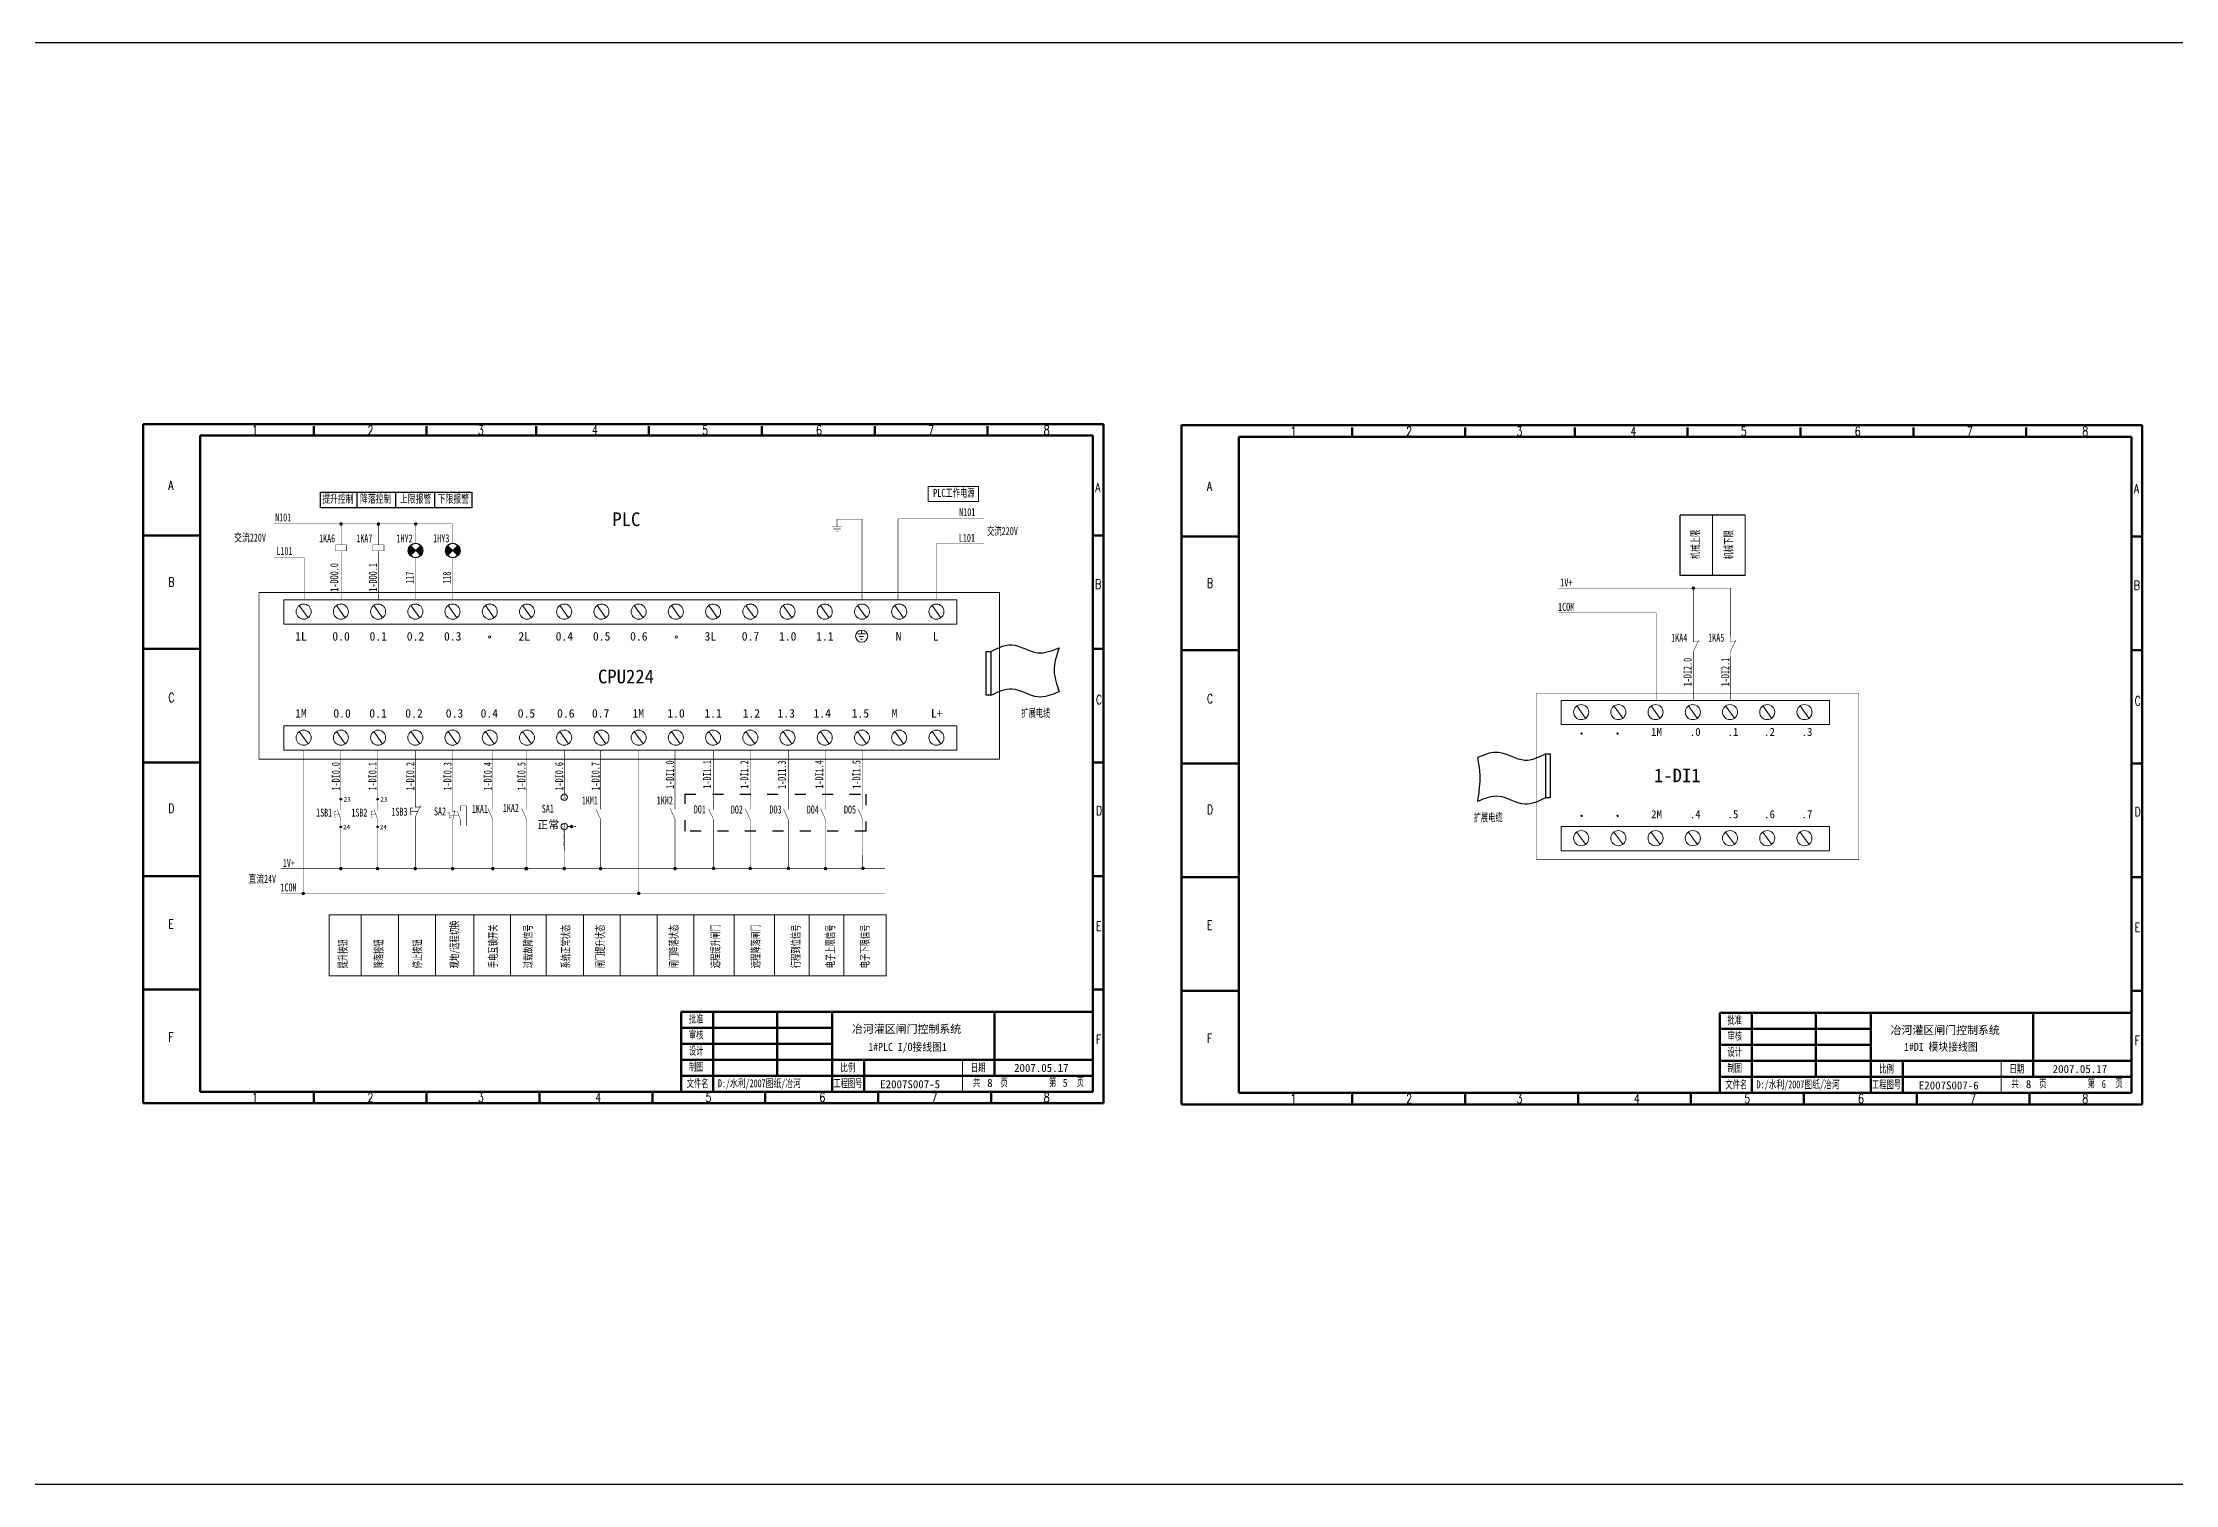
# Model space of a CAD drawing. Header units: millimetres. Extents: x 351 to 10319, y -5939 to 5511.
# Drawn here: x 4381 to 5314, y -1636 to -1005 of the extents above; entities that cross this region are included whole.
import ezdxf
from ezdxf.enums import TextEntityAlignment as Align

# ---------------------------------------------------------------- set-up
doc = ezdxf.new("R2010")
doc.units = ezdxf.units.MM
doc.linetypes.add('ACAD_ISO03W100', pattern=[30, 12, -18])
doc.linetypes.add('DASHED', pattern=[0.75, 0.5, -0.25])
for name, color, linetype in [('40', 7, 'Continuous'), ('41', 7, 'Continuous'), ('DIM', 7, 'Continuous'), ('ELEMENT', 3, 'Continuous')]:
    doc.layers.add(name, color=color, linetype=linetype)
doc.styles.add('HZ', font='txt.shx', dxfattribs={"width": 0.65, "bigfont": 'hztxt.shx'})
doc.styles.add('song', font='SimSun.ttf', dxfattribs={"width": 0.65})
doc.styles.add('仿宋', font='SIMFANG.TTF', dxfattribs={"width": 0.65})

# ---------------------------------------------------------------- blocks, each defined once
blk = doc.blocks.new('动合（常开）触点')
at = {"const_width": 0.202}
for points in [[(-1.09, 2.24), (1.07, -2.52)], [(1.07, 3.97), (1.07, 1.81)], [(1.07, -2.52), (1.07, -4.68)]]:
    blk.add_lwpolyline(points, dxfattribs=at)
at = {"flags": 9}
blk.add_attdef('S', (1.07, 3.97), '', height=0.0000576, dxfattribs=at)
blk = doc.blocks.new('信号灯')
for p, q in [((2.04, -2.25), (-2.44, 2.24)), ((2.04, 2.24), (-2.44, -2.25))]:
    blk.add_line(p, q)
at = {"const_width": 0.202}
blk.add_lwpolyline([(-0.2, 5.47), (-0.2, 3.16)], dxfattribs=at)
blk.add_circle((-0.2, -0.01), 3.17)
for points in [[(-1.32, -1.13), (-3.26, 0.82), (-0.2, -0.01), (-2.44, 2.24)], [(-2.14, -1.95), (-3.26, -0.83), (-1.32, -1.13), (-3.26, 0.82)], [(0.92, 1.12), (2.86, -0.83), (-0.2, -0.01), (2.04, -2.25)], [(1.74, 1.94), (2.86, 0.82), (0.92, 1.12), (2.86, -0.83)], [(2.04, 2.24), (2.04, 2.24), (1.74, 1.94), (2.86, 0.82)], [(-2.44, -2.25), (-2.44, -2.25), (-2.14, -1.95), (-3.26, -0.83)]]:
    blk.add_solid(points)
at = {"flags": 9}
blk.add_attdef('S', (-0.2, 5.47), '', height=0.0000576, dxfattribs=at)
at = {"layer": 'ELEMENT', "flags": 9}
blk.add_attdef('S', (-0.2, 5.47), '', height=0.0000576, dxfattribs=at)
blk = doc.blocks.new('操作器件')
at = {"const_width": 0.202}
for points in [[(-2.76, 1.83), (2.14, 1.83), (2.14, -0.77), (-2.76, -0.77), (-2.76, 1.83)], [(-0.31, 4.85), (-0.31, 1.83)], [(-0.31, -3.79), (-0.31, -0.77)]]:
    blk.add_lwpolyline(points, dxfattribs=at)
at = {"flags": 9}
blk.add_attdef('S', (-0.31, 4.85), '', height=0.0000576, dxfattribs=at)
blk = doc.blocks.new('接地')
at = {"const_width": 0.202}
for points in [[(-2.16, 1.08), (2.16, 1.08)], [(-1.62, 0), (1.62, 0)], [(0, 4.32), (0, 1.08)], [(-0.54, -1.08), (0.54, -1.08)]]:
    blk.add_lwpolyline(points, dxfattribs=at)
at = {"flags": 9}
blk.add_attdef('S', (0, 4.32), '', height=0.0000576, dxfattribs=at)
blk = doc.blocks.new('按钮开关1')
at = {"const_width": 0.202}
for points in [[(-1.41, 1.25), (-2.05, 1.25), (-2.05, -1.2), (-1.41, -1.2)], [(-2.05, 0), (0, 0)], [(0.75, -4.51), (0.75, -2.1), (-0.78, 2.1)], [(0.75, 4.13), (0.75, 1.68)]]:
    blk.add_lwpolyline(points, dxfattribs=at)
at = {"flags": 9}
blk.add_attdef('S', (0.75, 4.13), '', height=0.0000576, dxfattribs=at)
blk = doc.blocks.new('按钮开关2')
at = {"const_width": 0.202}
for points in [[(-2.27, 1.44), (-3.14, 1.44), (-3.14, -1.41), (-2.27, -1.41)], [(-3.14, 0), (0, 0)], [(-1.12, 4.03), (-1.12, 1.87), (1.47, 1.87)], [(-1.12, -4.61), (-1.12, -2.45), (1.19, 2.59)]]:
    blk.add_lwpolyline(points, dxfattribs=at)
blk = doc.blocks.new('动断（常闭）触点')
at = {"const_width": 0.202}
for points in [[(-1.15, 3.96), (-1.15, 1.8), (1.44, 1.8)], [(-1.15, -4.68), (-1.15, -2.52), (1.15, 2.52)]]:
    blk.add_lwpolyline(points, dxfattribs=at)
at = {"flags": 9}
blk.add_attdef('S', (-1.15, 3.96), '', height=0.0000576, dxfattribs=at)

msp = doc.modelspace()

# ---------------------------------------------------------------- linework, layer by layer
at = {"color": 0, "lineweight": 50}
for p, q in [((4845.146, -1171.958), (4425.146, -1171.958)), ((4499.782, -1172.925), (4499.782, -1176.931)), ((4549.152, -1172.925), (4549.152, -1176.931)), ((4597.035, -1172.925), (4597.035, -1176.931)), ((4646.405, -1172.925), (4646.405, -1176.931)), ((4695.775, -1172.925), (4695.775, -1176.931)), ((4745.145, -1172.925), (4745.145, -1176.931)), ((4794.514, -1172.925), (4794.514, -1176.931)), ((5299.386, -1172.463), (4879.386, -1172.463)), ((4954.022, -1173.43), (4954.022, -1177.435)), ((5003.392, -1173.43), (5003.392, -1177.435)), ((5051.276, -1173.43), (5051.276, -1177.435)), ((5100.645, -1173.43), (5100.645, -1177.435)), ((5150.015, -1173.43), (5150.015, -1177.435)), ((5199.385, -1173.43), (5199.385, -1177.435)), ((5248.755, -1173.43), (5248.755, -1177.435)), ((4450.146, -1220.615), (4425.146, -1220.615)), ((4845.146, -1220.615), (4840.542, -1220.615)), ((4904.386, -1221.119), (4879.386, -1221.119)), ((5299.386, -1221.119), (5294.782, -1221.119)), ((4450.146, -1270.276), (4425.146, -1270.276)), ((4845.146, -1270.276), (4840.542, -1270.276)), ((4904.386, -1270.781), (4879.386, -1270.781)), ((5299.386, -1270.781), (5294.782, -1270.781)), ((4450.146, -1319.938), (4425.146, -1319.938)), ((4844.707, -1319.938), (4840.542, -1319.938)), ((4904.386, -1320.442), (4879.386, -1320.442)), ((5298.947, -1320.442), (5294.782, -1320.442)), ((4450.146, -1369.599), (4425.146, -1369.599)), ((4845.146, -1369.599), (4840.542, -1369.599)), ((4904.386, -1370.103), (4879.386, -1370.103)), ((5299.386, -1370.103), (5294.782, -1370.103)), ((4450.146, -1419.26), (4425.146, -1419.26)), ((4845.146, -1419.26), (4840.542, -1419.26)), ((4904.386, -1419.765), (4879.386, -1419.765)), ((5299.386, -1419.765), (5294.782, -1419.765)), ((4499.782, -1463.96), (4499.782, -1468.922)), ((4549.152, -1463.96), (4549.152, -1468.922)), ((4598.521, -1463.96), (4598.521, -1468.922)), ((4647.891, -1463.96), (4647.891, -1468.922)), ((4697.261, -1463.96), (4697.261, -1468.922)), ((4746.631, -1463.96), (4746.631, -1468.922)), ((4796, -1463.96), (4796, -1468.922)), ((4845.146, -1468.958), (4425.155, -1468.958)), ((5299.386, -1469.463), (4879.395, -1469.463)), ((4954.022, -1464.465), (4954.022, -1469.426)), ((5003.392, -1464.465), (5003.392, -1469.426)), ((5052.762, -1464.465), (5052.762, -1469.426)), ((5102.131, -1464.465), (5102.131, -1469.426)), ((5151.501, -1464.465), (5151.501, -1469.426)), ((5200.871, -1464.465), (5200.871, -1469.426)), ((5250.241, -1464.465), (5250.241, -1469.426))]:
    msp.add_line(p, q, dxfattribs=at)
for p, q in [((4502.743, -1201.651), (4568.883, -1201.651)), ((4502.743, -1208.593), (4502.743, -1201.651)), ((4518.818, -1208.593), (4518.818, -1201.651)), ((4535.732, -1208.593), (4535.732, -1201.651)), ((4552.727, -1208.593), (4552.727, -1201.651)), ((4568.883, -1201.651), (4568.883, -1208.593)), ((4568.883, -1208.593), (4502.743, -1208.593)), ((5125.836, -1211.828), (5097.388, -1211.828)), ((5097.388, -1238.221), (5097.388, -1211.828)), ((5125.836, -1238.221), (5097.388, -1238.221)), ((4793.921, -1271.377), (4795.929, -1271.377)), ((4793.921, -1290.561), (4793.921, -1271.377)), ((4795.929, -1271.377), (4795.929, -1290.561)), ((4795.929, -1290.561), (4793.921, -1290.561)), ((5038.607, -1335.329), (5038.607, -1316.145)), ((5038.607, -1316.145), (5040.614, -1316.145)), ((5040.614, -1316.145), (5040.614, -1335.329)), ((5040.614, -1335.329), (5038.607, -1335.329))]:
    msp.add_line(p, q)
at = {"lineweight": 9}
for p, q in [((4790.556, -1199.257), (4768.572, -1199.257)), ((4768.572, -1205.784), (4768.572, -1199.257)), ((4790.556, -1199.257), (4790.556, -1205.784)), ((4790.556, -1205.784), (4768.572, -1205.784)), ((5111.612, -1211.828), (5111.612, -1238.221)), ((5125.836, -1211.828), (5125.836, -1238.221)), ((4475.881, -1245.642), (4799.787, -1245.642)), ((4486.693, -1248.833), (4781.117, -1248.833)), ((4486.693, -1259.428), (4486.693, -1248.833)), ((4781.117, -1248.833), (4781.117, -1259.428)), ((4799.787, -1245.642), (4799.787, -1318.511)), ((4493.48, -1251.269), (4497.316, -1256.644)), ((4509.758, -1251.269), (4513.594, -1256.644)), ((4526.036, -1251.269), (4529.872, -1256.644)), ((4542.314, -1251.269), (4546.15, -1256.644)), ((4558.592, -1251.269), (4562.428, -1256.644)), ((4574.87, -1251.269), (4578.706, -1256.644)), ((4591.148, -1251.269), (4594.984, -1256.644)), ((4607.426, -1251.269), (4611.262, -1256.644)), ((4623.704, -1251.269), (4627.54, -1256.644)), ((4639.982, -1251.269), (4643.818, -1256.644)), ((4656.26, -1251.269), (4660.096, -1256.644)), ((4672.538, -1251.269), (4676.374, -1256.644)), ((4688.816, -1251.269), (4692.652, -1256.644)), ((4705.094, -1251.269), (4708.93, -1256.644)), ((4721.372, -1251.269), (4725.208, -1256.644)), ((4737.65, -1251.269), (4741.486, -1256.644)), ((4753.928, -1251.269), (4757.764, -1256.644)), ((4770.206, -1251.269), (4774.042, -1256.644)), ((4781.117, -1259.428), (4486.693, -1259.428)), ((4737.701, -1263.653), (4741.043, -1263.653)), ((4738.306, -1264.862), (4740.279, -1264.862)), ((4738.911, -1266.007), (4739.802, -1266.007)), ((4739.372, -1263.653), (4739.372, -1262.412)), ((5045.385, -1303.372), (5045.385, -1292.777)), ((5045.385, -1292.777), (5162.7, -1292.777)), ((5052.172, -1295.213), (5056.008, -1300.588)), ((5068.45, -1295.213), (5072.286, -1300.588)), ((5084.728, -1295.213), (5088.564, -1300.588)), ((5101.006, -1295.213), (5104.842, -1300.588)), ((5117.284, -1295.213), (5121.12, -1300.588)), ((5133.562, -1295.213), (5137.398, -1300.588)), ((5149.84, -1295.213), (5153.676, -1300.588)), ((5162.7, -1303.372), (5162.7, -1292.777)), ((4486.693, -1314.56), (4486.693, -1303.965)), ((4486.693, -1303.965), (4781.117, -1303.965)), ((4781.117, -1303.965), (4781.117, -1314.56)), ((5162.7, -1303.372), (5045.385, -1303.372)), ((4781.117, -1314.56), (4486.693, -1314.56)), ((4493.48, -1306.401), (4497.316, -1311.776)), ((4509.758, -1306.401), (4513.594, -1311.776)), ((4526.036, -1306.401), (4529.872, -1311.776)), ((4542.314, -1306.401), (4546.15, -1311.776)), ((4558.592, -1306.401), (4562.428, -1311.776)), ((4574.87, -1306.401), (4578.706, -1311.776)), ((4591.148, -1306.401), (4594.984, -1311.776)), ((4607.426, -1306.401), (4611.262, -1311.776)), ((4623.704, -1306.401), (4627.54, -1311.776)), ((4639.982, -1306.401), (4643.818, -1311.776)), ((4656.26, -1306.401), (4660.096, -1311.776)), ((4672.538, -1306.401), (4676.374, -1311.776)), ((4688.816, -1306.401), (4692.652, -1311.776)), ((4705.094, -1306.401), (4708.93, -1311.776)), ((4721.372, -1306.401), (4725.208, -1311.776)), ((4737.65, -1306.401), (4741.486, -1311.776)), ((4753.928, -1306.401), (4757.764, -1311.776)), ((4770.206, -1306.401), (4774.042, -1311.776)), ((4799.787, -1318.511), (4475.881, -1318.511)), ((5045.385, -1347.909), (5162.7, -1347.909)), ((5045.385, -1358.504), (5045.385, -1347.909)), ((5052.172, -1350.345), (5056.008, -1355.72)), ((5068.45, -1350.345), (5072.286, -1355.72)), ((5084.728, -1350.345), (5088.564, -1355.72)), ((5101.006, -1350.345), (5104.842, -1355.72)), ((5117.284, -1350.345), (5121.12, -1355.72)), ((5133.562, -1350.345), (5137.398, -1355.72)), ((5149.84, -1350.345), (5153.676, -1355.72)), ((5162.7, -1358.504), (5162.7, -1347.909)), ((5162.7, -1358.504), (5045.385, -1358.504)), ((4506.485, -1386.598), (4750.171, -1386.598)), ((4506.504, -1413.205), (4506.504, -1386.598)), ((4520.51, -1386.598), (4520.51, -1413.205)), ((4536.89, -1386.598), (4536.89, -1413.205)), ((4552.997, -1386.598), (4552.997, -1413.205)), ((4569.778, -1386.598), (4569.778, -1413.205)), ((4585.892, -1386.598), (4585.892, -1413.205)), ((4601.469, -1386.598), (4601.469, -1413.205)), ((4617.803, -1386.598), (4617.803, -1413.205)), ((4633.826, -1386.598), (4633.826, -1413.205)), ((4650.032, -1386.598), (4650.032, -1413.205)), ((4666.054, -1386.598), (4666.054, -1413.205)), ((4683.706, -1386.598), (4683.706, -1413.205)), ((4701.358, -1386.598), (4701.358, -1413.205)), ((4716.461, -1386.598), (4716.461, -1413.205)), ((4731.564, -1386.598), (4731.564, -1413.205)), ((4750.19, -1386.598), (4750.19, -1413.205)), ((4750.19, -1413.205), (4506.504, -1413.205))]:
    msp.add_line(p, q, dxfattribs=at)
at = {"linetype": 'ACAD_ISO03W100', "ltscale": 0.4}
for p, q in [((4662.178, -1333.737), (4741.209, -1333.737)), ((4662.178, -1349.97), (4662.178, -1333.737)), ((4741.209, -1333.737), (4741.209, -1349.97)), ((4741.209, -1349.97), (4662.178, -1349.97))]:
    msp.add_line(p, q, dxfattribs=at)
at = {"linetype": 'DASHED', "lineweight": 9, "ltscale": 4}
for p, q in [((4609.374, -1356.402), (4609.374, -1349.333)), ((4610.772, -1347.935), (4614.37, -1347.935))]:
    msp.add_line(p, q, dxfattribs=at)
at = {"lineweight": 20}
for p, q in [((4783.542, -1449.96), (4783.542, -1463.96)), ((5237.782, -1450.465), (5237.782, -1464.465))]:
    msp.add_line(p, q, dxfattribs=at)
msp.add_lwpolyline([(2041.655, -1005.139), (6974.596, -1005.139), (6974.596, -1635.619), (2041.655, -1635.619)], close=True)
for points, const_width in [([(4560.415, -1215.603), (4482.344, -1215.603)], 0.2), ([(4511.775, -1218.25), (4511.775, -1215.603)], 0.2), ([(4511.775, -1221.769), (4511.775, -1218.25)], 0.2), ([(4528.053, -1218.25), (4528.053, -1215.603)], 0.2), ([(4528.053, -1221.769), (4528.053, -1218.25)], 0.2), ([(4544.331, -1221.769), (4544.331, -1215.603)], 0.2), ([(4560.609, -1218.896), (4560.609, -1215.603)], 0.2), ([(4560.609, -1221.769), (4560.609, -1218.896)], 0.2), ([(4739.568, -1248.833), (4739.568, -1213.519), (4728.622, -1213.519)], 0.2), ([(4755.306, -1224.173), (4755.306, -1213.351), (4772.269, -1213.351)], 0.2), ([(4772.269, -1213.351), (4792.787, -1213.351)], 0.2), ([(4495.579, -1248.833), (4495.579, -1230.452), (4482.356, -1230.452)], 0.2), ([(4511.775, -1230.411), (4511.775, -1248.833)], 0.2), ([(4528.053, -1230.027), (4528.053, -1248.833)], 0.2), ([(4544.331, -1230.225), (4544.331, -1248.833)], 0.2), ([(4560.609, -1229.952), (4560.609, -1248.833)], 0.2), ([(4755.306, -1248.833), (4755.306, -1224.173)], 0.2), ([(4772.269, -1248.833), (4772.269, -1224.173)], 0.2), ([(4772.269, -1224.173), (4792.787, -1224.173)], 0.2), ([(4475.881, -1245.642), (4799.787, -1245.642), (4799.787, -1318.511), (4475.881, -1318.511), (4475.881, -1245.642)], 0.2), ([(5119.371, -1243.696), (5044.066, -1243.696)], 0.2), ([(5103.164, -1264.984), (5103.164, -1243.696)], 0.2), ([(5119.371, -1264.984), (5119.371, -1243.696)], 0.2), ([(5044.066, -1254.521), (5086.91, -1254.521), (5086.91, -1292.777)], 0.2), ([(5103.164, -1273.627), (5103.164, -1292.777)], 0.2), ([(5119.371, -1273.627), (5119.371, -1292.777)], 0.2), ([(5034.573, -1289.586), (5175.509, -1289.586), (5175.509, -1362.455), (5034.573, -1362.455), (5034.573, -1289.586)], 0.2), ([(4495.2, -1377.203), (4495.2, -1314.56)], 0.2), ([(4511.66, -1335.649), (4511.66, -1314.56)], 0.2), ([(4527.729, -1335.649), (4527.729, -1314.56)], 0.2), ([(4544.216, -1337.265), (4544.216, -1314.56)], 0.2), ([(4560.522, -1333.642), (4560.522, -1314.56)], 0.2), ([(4578.115, -1338.391), (4578.115, -1314.56)], 0.2), ([(4592.876, -1338.305), (4592.876, -1314.474)], 0.2), ([(4609.374, -1333.749), (4609.374, -1314.56)], 0.2), ([(4625.267, -1338.305), (4625.267, -1314.56)], 0.2), ([(4641.941, -1377.203), (4641.941, -1314.56)], 0.2), ([(4657.823, -1338.305), (4657.823, -1314.474)], 0.2), ([(4674.69, -1338.391), (4674.69, -1314.56)], 0.2), ([(4690.661, -1338.391), (4690.661, -1314.56)], 0.2), ([(4707.348, -1338.391), (4707.348, -1314.56)], 0.2), ([(4723.626, -1338.391), (4723.626, -1314.56)], 0.2), ([(4739.904, -1338.391), (4739.904, -1314.56)], 0.2), ([(4560.522, -1338.706), (4560.522, -1333.642)], 0.2), ([(4511.66, -1338.559), (4511.66, -1336.296)], 0.2), ([(4527.729, -1338.559), (4527.729, -1336.296)], 0.2), ([(4558.411, -1342.044), (4559.216, -1342.044), (4559.216, -1343.916), (4559.996, -1343.916)], 0.202), ([(4559.216, -1342.98), (4563.238, -1342.98)], 0.202), ([(4560.522, -1339.138), (4560.522, -1341.298), (4561.753, -1341.298)], 0.202), ([(4560.522, -1347.78), (4560.522, -1345.619), (4561.461, -1340.998)], 0.202), ([(4560.522, -1339.138), (4560.522, -1338.706)], 0.2), ([(4563.919, -1347.492), (4563.919, -1345.077), (4562.649, -1341.168)], 0.202), ([(4563.919, -1338.85), (4563.919, -1341.298)], 0.202), ([(4563.919, -1338.85), (4566.691, -1338.85), (4566.691, -1347.501)], 0.2), ([(4511.66, -1347.201), (4511.66, -1347.791)], 0.2), ([(4511.66, -1348.437), (4511.66, -1366.377)], 0.2), ([(4527.729, -1347.201), (4527.729, -1347.791)], 0.2), ([(4527.729, -1348.437), (4527.729, -1366.377)], 0.2), ([(4544.216, -1345.907), (4544.216, -1366.377)], 0.2), ([(4560.522, -1347.78), (4560.522, -1349.226)], 0.2), ([(4560.522, -1349.226), (4560.522, -1366.377)], 0.2), ([(4578.115, -1347.033), (4578.11, -1366.752)], 0.2), ([(4592.876, -1346.947), (4592.871, -1366.666)], 0.2), ([(4609.374, -1349.333), (4609.369, -1366.164)], 0.2), ([(4625.267, -1346.947), (4625.262, -1366.666)], 0.2), ([(4657.823, -1346.947), (4657.818, -1366.666)], 0.2), ([(4674.69, -1347.033), (4674.685, -1366.752)], 0.2), ([(4690.661, -1347.033), (4690.656, -1366.752)], 0.2), ([(4707.348, -1347.033), (4707.343, -1366.752)], 0.2), ([(4723.626, -1347.033), (4723.621, -1366.752)], 0.2), ([(4739.904, -1347.033), (4739.899, -1366.752)], 0.2), ([(4485.373, -1366.377), (4749.672, -1366.377)], 0.2), ([(4485.373, -1377.203), (4749.672, -1377.203)], 0.2)]:
    msp.add_lwpolyline(points, dxfattribs=dict(const_width=const_width))
at = {"const_width": 0.75}
for points in [[(4511.4, -1215.603, 1), (4512.15, -1215.603, 1)], [(4527.692, -1215.631, 1), (4528.442, -1215.631, 1)], [(4544.02, -1215.603, 1), (4544.77, -1215.603, 1)], [(5102.789, -1243.696, 1), (5103.539, -1243.696, 1)], [(4612.196, -1347.935, 1), (4612.946, -1347.935, 1)], [(4511.285, -1366.377, 1), (4512.035, -1366.377, 1)], [(4527.354, -1366.377, 1), (4528.104, -1366.377, 1)], [(4543.841, -1366.352, 1), (4544.591, -1366.352, 1)], [(4560.147, -1366.377, 1), (4560.897, -1366.377, 1)], [(4577.74, -1366.352, 1), (4578.49, -1366.352, 1)], [(4592.211, -1366.377, 1), (4592.961, -1366.377, 1)], [(4592.501, -1366.352, 1), (4593.251, -1366.352, 1)], [(4608.999, -1366.352, 1), (4609.749, -1366.352, 1)], [(4624.892, -1366.352, 1), (4625.642, -1366.352, 1)], [(4657.448, -1366.352, 1), (4658.198, -1366.352, 1)], [(4674.323, -1366.269, 1), (4675.073, -1366.269, 1)], [(4690.321, -1366.269, 1), (4691.071, -1366.269, 1)], [(4707.03, -1366.269, 1), (4707.78, -1366.269, 1)], [(4723.302, -1366.377, 1), (4724.052, -1366.377, 1)], [(4739.591, -1366.197, 1), (4740.341, -1366.197, 1)], [(4494.825, -1377.203, 1), (4495.575, -1377.203, 1)], [(4641.566, -1377.203, 1), (4642.316, -1377.203, 1)]]:
    msp.add_lwpolyline(points, format="xyb", close=True, dxfattribs=at)
at = {"lineweight": 9}
for centre, radius in [((4495.398, -1253.956), 3.302), ((4511.676, -1253.956), 3.302), ((4527.954, -1253.956), 3.302), ((4544.232, -1253.956), 3.302), ((4560.51, -1253.956), 3.302), ((4576.788, -1253.956), 3.302), ((4593.066, -1253.956), 3.302), ((4609.344, -1253.956), 3.302), ((4625.622, -1253.956), 3.302), ((4641.9, -1253.956), 3.302), ((4658.178, -1253.956), 3.302), ((4674.456, -1253.956), 3.302), ((4690.734, -1253.956), 3.302), ((4707.012, -1253.956), 3.302), ((4723.29, -1253.956), 3.302), ((4739.568, -1253.956), 3.302), ((4755.846, -1253.956), 3.302), ((4772.124, -1253.956), 3.302), ((4739.44, -1264.685), 2.637), ((5054.09, -1297.9), 3.302), ((5070.368, -1297.9), 3.302), ((5086.646, -1297.9), 3.302), ((5102.924, -1297.9), 3.302), ((5119.202, -1297.9), 3.302), ((5135.48, -1297.9), 3.302), ((5151.758, -1297.9), 3.302), ((4495.398, -1309.089), 3.302), ((4511.676, -1309.089), 3.302), ((4527.954, -1309.089), 3.302), ((4544.232, -1309.089), 3.302), ((4560.51, -1309.089), 3.302), ((4576.788, -1309.089), 3.302), ((4593.066, -1309.089), 3.302), ((4609.344, -1309.089), 3.302), ((4625.622, -1309.089), 3.302), ((4641.9, -1309.089), 3.302), ((4658.178, -1309.089), 3.302), ((4674.456, -1309.089), 3.302), ((4690.734, -1309.089), 3.302), ((4707.012, -1309.089), 3.302), ((4723.29, -1309.089), 3.302), ((4739.568, -1309.089), 3.302), ((4755.846, -1309.089), 3.302), ((4772.124, -1309.089), 3.302), ((4609.374, -1335.147), 1.398), ((4609.374, -1347.935), 1.398), ((5054.09, -1353.033), 3.302), ((5070.368, -1353.033), 3.302), ((5086.646, -1353.033), 3.302), ((5102.924, -1353.033), 3.302), ((5119.202, -1353.033), 3.302), ((5135.48, -1353.033), 3.302), ((5151.758, -1353.033), 3.302)]:
    msp.add_circle(centre, radius, dxfattribs=at)
for centre in [(4511.66, -1335.972), (4527.729, -1335.972), (4511.66, -1348.114), (4527.729, -1348.114)]:
    msp.add_circle(centre, 0.323)
for centre, radius, start, end in [((4511.834, -1215.603), 0.375, 0, 180), ((4511.834, -1215.603), 0.375, 180, 0), ((4528.067, -1215.631), 0.375, 0, 180), ((4528.067, -1215.631), 0.375, 180, 0), ((4544.395, -1215.631), 0.375, 0, 180), ((4544.395, -1215.631), 0.375, 180, 0), ((5103.164, -1243.696), 0.375, 0, 180), ((5103.164, -1243.696), 0.375, 180, 0), ((4576.709, -1265.058), 0.469, 0, 180), ((4576.709, -1265.058), 0.469, 180, 0), ((4658.368, -1265.058), 0.469, 0, 180), ((4658.368, -1265.058), 0.469, 180, 0), ((5054.259, -1307.265), 0.312, 0, 180), ((5054.259, -1307.265), 0.312, 180, 0), ((5070.003, -1307.265), 0.312, 0, 180), ((5070.003, -1307.265), 0.312, 180, 0), ((5054.259, -1343.278), 0.312, 0, 180), ((5070.003, -1343.278), 0.312, 0, 180), ((5054.259, -1343.278), 0.312, 180, 0), ((5070.003, -1343.278), 0.312, 180, 0), ((4511.66, -1366.377), 0.375, 0, 180), ((4511.66, -1366.377), 0.375, 180, 0), ((4527.729, -1366.377), 0.375, 0, 180), ((4527.729, -1366.377), 0.375, 180, 0), ((4544.216, -1366.377), 0.375, 0, 180), ((4544.216, -1366.377), 0.375, 180, 0), ((4560.522, -1366.377), 0.375, 0, 180), ((4560.522, -1366.377), 0.375, 180, 0), ((4578.178, -1366.332), 0.375, 0, 180), ((4578.178, -1366.332), 0.375, 180, 0), ((4592.959, -1366.332), 0.375, 0, 180), ((4592.959, -1366.332), 0.375, 180, 0), ((4609.457, -1366.332), 0.375, 0, 180), ((4609.457, -1366.332), 0.375, 180, 0), ((4625.33, -1366.332), 0.375, 0, 180), ((4625.33, -1366.332), 0.375, 180, 0), ((4657.886, -1366.332), 0.375, 0, 180), ((4657.886, -1366.332), 0.375, 180, 0), ((4674.636, -1366.203), 0.375, 0, 180), ((4674.636, -1366.203), 0.375, 180, 0), ((4690.691, -1366.377), 0.375, 0, 180), ((4690.691, -1366.377), 0.375, 180, 0), ((4707.399, -1366.377), 0.375, 0, 180), ((4707.399, -1366.377), 0.375, 180, 0), ((4723.677, -1366.377), 0.375, 0, 180), ((4723.677, -1366.377), 0.375, 180, 0), ((4739.899, -1366.119), 0.375, 0, 180), ((4739.899, -1366.119), 0.375, 180, 0), ((4495.2, -1377.203), 0.375, 0, 180), ((4495.2, -1377.203), 0.375, 180, 0), ((4641.941, -1377.203), 0.375, 0, 180), ((4641.941, -1377.203), 0.375, 180, 0)]:
    msp.add_arc(centre, radius, start, end, dxfattribs=at)
for points, start_tangent in [([(4795.929, -1271.377), (4805.123, -1268.49), (4816.382, -1271.954), (4825.786, -1269.727)], (0.994873, 0.1011319)), ([(4795.929, -1290.561), (4805.123, -1287.674), (4816.382, -1291.138), (4825.786, -1288.911)], (0.994873, 0.1011319)), ([(5038.607, -1316.145), (5029.413, -1319.032), (5018.154, -1315.568), (5008.75, -1317.795)], (-0.994873, -0.1011319)), ([(5038.607, -1335.329), (5029.413, -1338.216), (5018.154, -1334.752), (5008.75, -1336.979)], (-0.994873, -0.1011319))]:
    msp.add_spline(points, degree=3, dxfattribs=dict(start_tangent=start_tangent))
for points in [[(4825.786, -1269.727), (4823.623, -1279.884), (4825.786, -1288.911)], [(5008.75, -1317.795), (5009.742, -1325.149), (5008.75, -1336.979)]]:
    msp.add_spline(points, degree=3)
at = {"layer": '40', "color": 0, "lineweight": 50}
for p, q in [((4840.542, -1176.968), (4450.146, -1176.968)), ((4840.542, -1463.96), (4840.542, -1176.968)), ((5294.782, -1177.472), (4904.386, -1177.472)), ((5294.782, -1464.465), (5294.782, -1177.472)), ((4660.542, -1463.96), (4660.542, -1428.96)), ((4660.542, -1428.96), (4840.542, -1428.96)), ((4660.542, -1435.96), (4726.542, -1435.96)), ((4674.542, -1463.96), (4674.542, -1428.96)), ((4702.542, -1456.96), (4702.542, -1428.96)), ((4726.542, -1463.96), (4726.542, -1428.96)), ((4797.542, -1456.96), (4797.542, -1428.96)), ((5114.782, -1429.465), (5294.782, -1429.465)), ((5114.782, -1464.465), (5114.782, -1429.465)), ((5128.782, -1464.465), (5128.782, -1429.465)), ((5156.782, -1457.465), (5156.782, -1429.465)), ((5180.782, -1464.465), (5180.782, -1429.465)), ((5251.782, -1457.465), (5251.782, -1429.465)), ((4660.542, -1442.96), (4726.542, -1442.96)), ((5114.782, -1436.465), (5180.782, -1436.465)), ((5114.782, -1443.465), (5180.782, -1443.465)), ((4660.542, -1449.96), (4840.542, -1449.96)), ((4740.542, -1463.96), (4740.542, -1449.96)), ((4740.542, -1463.96), (4740.542, -1449.96)), ((4797.542, -1456.96), (4797.542, -1449.96)), ((5114.782, -1450.465), (5294.782, -1450.465)), ((5194.782, -1464.465), (5194.782, -1450.465)), ((5194.782, -1464.465), (5194.782, -1450.465)), ((5251.782, -1457.465), (5251.782, -1450.465)), ((4450.143, -1463.96), (4840.542, -1463.96)), ((4660.542, -1456.96), (4840.542, -1456.96)), ((5114.782, -1457.465), (5294.782, -1457.465)), ((4904.383, -1464.465), (5294.782, -1464.465))]:
    msp.add_line(p, q, dxfattribs=at)
at = {"layer": '41', "color": 0, "lineweight": 50}
for p, q in [((4425.146, -1171.958), (4425.146, -1468.96)), ((4845.146, -1171.958), (4845.146, -1468.96)), ((4879.386, -1172.463), (4879.386, -1469.464)), ((5299.386, -1172.463), (5299.386, -1469.464)), ((4450.146, -1176.968), (4450.146, -1463.96)), ((4904.386, -1177.472), (4904.386, -1464.465))]:
    msp.add_line(p, q, dxfattribs=at)

# ---------------------------------------------------------------- block references
for name, p in [('操作器件', (4512.086, -1226.621)), ('操作器件', (4528.364, -1226.621)), ('信号灯', (4544.533, -1227.237)), ('信号灯', (4560.811, -1227.237)), ('接地', (4728.622, -1217.84)), ('动断（常闭）触点', (5104.317, -1268.945)), ('动断（常闭）触点', (5120.523, -1268.945)), ('按钮开关1', (4510.912, -1342.689)), ('按钮开关1', (4526.981, -1342.689)), ('按钮开关2', (4545.336, -1341.298)), ('动合（常开）触点', (4577.046, -1342.357)), ('动合（常开）触点', (4591.808, -1342.271)), ('动合（常开）触点', (4624.199, -1342.271)), ('动合（常开）触点', (4656.755, -1342.271)), ('动合（常开）触点', (4673.621, -1342.357)), ('动合（常开）触点', (4689.593, -1342.357)), ('动合（常开）触点', (4706.28, -1342.357)), ('动合（常开）触点', (4722.558, -1342.357)), ('动合（常开）触点', (4738.836, -1342.357))]:
    msp.add_blockref(name, p)

# ---------------------------------------------------------------- texts
at = {"color": 0, "lineweight": 50, "style": 'HZ', "width": 0.75}
for s, p in [('1', (4472.766, -1176.579)), ('2', (4523.328, -1176.579)), ('3', (4571.591, -1176.579)), ('4', (4621.433, -1176.579)), ('5', (4669.697, -1176.579)), ('6', (4719.492, -1176.579)), ('7', (4768.522, -1176.579)), ('8', (4819.037, -1176.579)), ('1', (4927.006, -1177.083)), ('2', (4977.568, -1177.083)), ('3', (5025.832, -1177.083)), ('4', (5075.673, -1177.083)), ('5', (5123.937, -1177.083)), ('6', (5173.732, -1177.083)), ('7', (5222.762, -1177.083)), ('8', (5273.277, -1177.083)), ('A', (4436.185, -1200.7)), ('A', (4841.533, -1201.647)), ('A', (4890.426, -1201.204)), ('A', (5295.773, -1202.151)), ('B', (4436.185, -1242.993)), ('B', (4841.533, -1243.94)), ('B', (4890.426, -1243.497)), ('B', (5295.773, -1244.444)), ('C', (4436.185, -1293.538)), ('C', (4841.907, -1294.485)), ('C', (4890.426, -1294.043)), ('C', (5296.148, -1294.99)), ('D', (4436.185, -1342.021)), ('D', (4841.907, -1342.968)), ('D', (4890.426, -1342.525)), ('D', (5296.148, -1343.472)), ('E', (4436.185, -1392.567)), ('E', (4841.907, -1393.514)), ('E', (4890.426, -1393.071)), ('E', (5296.148, -1394.018)), ('F', (4436.185, -1442.081)), ('F', (4841.907, -1443.028)), ('F', (4890.426, -1442.585)), ('F', (5296.148, -1443.532)), ('1', (4472.766, -1468.4)), ('2', (4523.328, -1468.4)), ('3', (4571.591, -1468.4)), ('4', (4622.919, -1468.4)), ('5', (4671.183, -1468.4)), ('6', (4720.978, -1468.4)), ('7', (4770.008, -1468.4)), ('8', (4819.037, -1468.4)), ('1', (4927.006, -1468.905)), ('2', (4977.568, -1468.905)), ('3', (5025.832, -1468.905)), ('4', (5077.159, -1468.905)), ('5', (5125.423, -1468.905)), ('6', (5175.218, -1468.905)), ('7', (5224.248, -1468.905)), ('8', (5273.277, -1468.905))]:
    msp.add_text(s, height=4, dxfattribs=at).set_placement(p)
at = {"lineweight": 9, "style": 'song'}
for s, height, width, p in [('提升控制', 3.5, 0.7, (4503.519, -1206.35)), ('降落控制', 3.5, 0.7, (4520.032, -1206.35)), ('上限报警', 3.5, 0.7, (4537.499, -1206.35)), ('下限报警', 3.5, 0.7, (4553.987, -1206.35)), ('N101', 3.5, 0.7, (4482.945, -1214.485)), ('交流220V', 3.5, 0.7, (4465.011, -1223.336)), ('1KA6', 3.5, 0.7, (4502.143, -1223.635)), ('1KA7', 3.5, 0.7, (4518.435, -1223.635)), ('L101', 3.5, 0.7, (4483.489, -1229.195)), ('1SB1', 3.5, 0.7, (4500.87, -1343.593)), ('1SB2', 3.5, 0.7, (4516.263, -1343.593)), ('1SB3', 3.5, 0.7, (4533.795, -1343.191)), ('SA2', 3.5, 0.7, (4552.392, -1343.059)), ('1KA1', 3.5, 0.7, (4568.972, -1341.984)), ('1KA2', 3.5, 0.7, (4582.511, -1341.538)), ('SA1', 3.5, 0.7, (4599.542, -1341.841)), ('1', 2, 0.65, (4608.865, -1336.02)), ('DO1', 3.5, 0.7, (4666.021, -1342.175)), ('DO2', 3.5, 0.7, (4682.218, -1342.251)), ('DO3', 3.5, 0.7, (4699.155, -1342.251)), ('DO4', 3.5, 0.7, (4715.433, -1342.251)), ('DO5', 3.5, 0.7, (4731.711, -1342.251)), ('3', 2, 0.65, (4608.864, -1348.808)), ('直流24V', 3.5, 0.7, (4471.226, -1372.593)), ('1V+', 3.5, 0.7, (4486.276, -1365.638)), ('1COM', 3.5, 0.7, (4485.278, -1376.324))]:
    msp.add_text(s, height=height, dxfattribs=dict(at, width=width)).set_placement(p)
at = {"linetype": 'DASHED', "ltscale": 4, "style": 'song', "width": 0.65}
for s, p in [('PLC工作电源', (4770.735, -1203.779)), ('N101', (4782.074, -1212.184)), ('1HY2', (4535.974, -1223.702)), ('1HY3', (4552.02, -1223.61)), ('L101', (4781.905, -1223.437)), ('交流220V', (4794.276, -1220.47)), ('1V+', (5044.968, -1242.957)), ('1COM', (5043.97, -1253.642)), ('1KA4', (5093.438, -1267.098)), ('1KA5', (5109.61, -1267.098)), ('扩展电缆', (4809.233, -1300.022)), ('1KM1', (4617.005, -1338.306)), ('1KM2', (4649.779, -1338.306)), ('扩展电缆', (5007.059, -1345.723))]:
    msp.add_text(s, height=3.5, dxfattribs=at).set_placement(p)
at = {"lineweight": 9, "style": 'song'}
for s, height, p in [('PLC', 6, (4630.406, -1216.555)), ('1L', 3.75, (4491.649, -1266.628)), ('0.0', 3.75, (4507.927, -1266.628)), ('0.1', 3.75, (4524.205, -1266.628)), ('0.2', 3.75, (4540.483, -1266.628)), ('0.3', 3.75, (4556.761, -1266.628)), ('2L', 3.75, (4589.317, -1266.628)), ('0.4', 3.75, (4605.595, -1266.628)), ('0.5', 3.75, (4621.873, -1266.628)), ('0.6', 3.75, (4638.151, -1266.628)), ('3L', 3.75, (4670.707, -1266.628)), ('0.7', 3.75, (4686.985, -1266.628)), ('1.0', 3.75, (4703.263, -1266.628)), ('1.1', 3.75, (4719.541, -1266.628)), ('N', 3.75, (4754.308, -1266.628)), ('L', 3.75, (4770.586, -1266.628)), ('CPU224', 6, (4624.117, -1285.33)), ('1M', 3.75, (4491.649, -1300.324)), ('0.0', 3.75, (4508.368, -1300.324)), ('0.1', 3.75, (4524.104, -1300.324)), ('0.2', 3.75, (4539.84, -1300.324)), ('0.3', 3.75, (4557.543, -1300.324)), ('0.4', 3.75, (4572.787, -1300.324)), ('0.5', 3.75, (4589.015, -1300.324)), ('0.6', 3.75, (4606.226, -1300.324)), ('0.7', 3.75, (4621.47, -1300.324)), ('1M', 3.75, (4639.173, -1300.324)), ('1.0', 3.75, (4654.417, -1300.324)), ('1.1', 3.75, (4670.645, -1300.324)), ('1.2', 3.75, (4687.364, -1300.324)), ('1.3', 3.75, (4702.608, -1300.324)), ('1.4', 3.75, (4718.344, -1300.324)), ('1.5', 3.75, (4735.064, -1300.324)), ('M', 3.75, (4752.52, -1300.324)), ('L+', 3.75, (4769.73, -1300.324)), ('1M', 3.5, (5084.689, -1308.312)), ('.0', 3.5, (5101.609, -1308.312)), ('.1', 3.5, (5118.11, -1308.312)), ('.2', 3.5, (5134.102, -1308.312)), ('.3', 3.5, (5150.491, -1308.312)), ('1-DI1', 6, (5085.95, -1328.577)), ('23', 2, (4512.863, -1337.04)), ('23', 2, (4528.932, -1337.04)), ('2M', 3.5, (5084.689, -1344.325)), ('.4', 3.5, (5101.609, -1344.325)), ('.5', 3.5, (5118.11, -1344.325)), ('.6', 3.5, (5134.102, -1344.325)), ('.7', 3.5, (5150.491, -1344.325)), ('24', 2, (4512.608, -1349.154)), ('24', 2, (4528.676, -1349.154)), ('正常', 3.5, (4597.588, -1348.878))]:
    msp.add_text(s, height=height, dxfattribs=at).set_placement(p)
at = {"lineweight": 9, "style": 'song', "width": 0.65}
for s, p in [('机械上限', (5105.807, -1230.937)), ('机械下限', (5120.339, -1231.138)), ('1-DO0.0', (4510.517, -1245.219)), ('1-DO0.1', (4527.42, -1245.219)), ('117', (4543.532, -1241.788)), ('118', (4559.727, -1241.788)), ('1-DI2.0', (5102.399, -1286.614)), ('1-DI2.1', (5118.845, -1286.614)), ('1-DI0.0', (4511.18, -1332.206)), ('1-DI0.1', (4527.248, -1332.206)), ('1-DI0.2', (4543.735, -1332.206)), ('1-DI0.3', (4560.041, -1332.206)), ('1-DI0.4', (4577.634, -1332.206)), ('1-DI0.5', (4592.395, -1332.206)), ('1-DI0.6', (4608.894, -1332.206)), ('1-DI0.7', (4624.786, -1332.206)), ('1-DI1.0', (4657.342, -1331.467)), ('1-DI1.1', (4673.565, -1331.385)), ('1-DI1.2', (4689.865, -1331.385)), ('1-DI1.3', (4706.298, -1331.511)), ('1-DI1.4', (4722.643, -1331.385)), ('1-DI1.5', (4738.921, -1331.385)), ('提升按钮', (4514.266, -1409.978)), ('降落按钮', (4529.942, -1409.978)), ('停止按钮', (4546.892, -1409.978)), ('现地/远程切换', (4563.117, -1409.978)), ('手电互锁开关', (4579.973, -1409.896)), ('过载故障信号', (4595.267, -1409.896)), ('系统正常状态', (4611.748, -1409.978)), ('闸门提升状态', (4626.823, -1409.978)), ('闸门降落状态', (4659.051, -1409.978)), ('远程提升闸门', (4677.256, -1409.916)), ('远程降落闸门', (4694.811, -1409.916)), ('行程到位信号', (4712.387, -1409.916)), ('电子上限信号', (4727.49, -1409.916)), ('电子下限信号', (4742.593, -1409.916))]:
    msp.add_text(s, height=3.5, rotation=90, dxfattribs=at).set_placement(p)
at = {"color": 0, "style": 'song', "width": 0.9}
for s, p in [('1#PLC I/O接线图1', (4742.38, -1446.081)), ('1#DI 模块接线图', (5195.327, -1446.048))]:
    msp.add_text(s, height=3.5, dxfattribs=at).set_placement(p)
msp.add_text('5', height=3.5, dxfattribs=at).set_placement((4828.429, -1461.773), align=Align.CENTER)
at = {"flags": 9}
msp.add_attdef('S', (4560.522, -1339.138), '按钮开关', height=0.0000576, dxfattribs=at)
at = {"layer": '41', "color": 0, "lineweight": 20, "style": '仿宋', "width": 0.65}
for s, p in [('批准', (4663.862, -1433.76)), ('批准', (5118.102, -1434.265)), ('设计', (4663.862, -1447.76)), ('审核', (4663.862, -1440.76)), ('设计', (5118.102, -1448.265)), ('审核', (5118.102, -1441.265)), ('制图', (4663.862, -1454.76)), ('比例', (4730.2, -1455.098)), ('日期', (4787.2, -1455.098)), ('制图', (5118.102, -1455.265)), ('比例', (5184.44, -1455.602)), ('日期', (5241.44, -1455.602)), ('文件名', (4662.913, -1461.993)), ('工程图号', (4727.03, -1461.983)), ('共     页', (4788.08, -1461.605)), ('第     页', (4821.383, -1461.47)), ('文件名', (5117.153, -1462.498)), ('工程图号', (5181.27, -1462.487)), ('共     页', (5242.32, -1462.11)), ('第     页', (5275.623, -1461.974))]:
    msp.add_text(s, height=3.5, dxfattribs=at).set_placement(p)
at = {"layer": '41', "color": 0, "style": 'song'}
for s, p in [('冶河灌区闸门控制系统', (4735.208, -1438.229)), ('冶河灌区闸门控制系统', (5189.449, -1438.733)), ('2007.05.17', (4806.08, -1455.239)), ('2007.05.17', (5260.32, -1455.744)), ('E2007S007-5', (4747.542, -1462.402)), ('8', (4794.341, -1461.836)), ('E2007S007-6', (5201.782, -1462.906)), ('8', (5248.581, -1462.34))]:
    msp.add_text(s, height=3.5, dxfattribs=at).set_placement(p)
at = {"layer": '41', "color": 0, "style": 'song', "width": 0.7}
for p in [(4676.587, -1461.969), (5130.827, -1462.474)]:
    msp.add_text('D:/水利/2007图纸/冶河', height=3.5, dxfattribs=at).set_placement(p)
at = {"layer": 'DIM', "lineweight": 20, "style": '仿宋', "width": 0.65}
msp.add_text('6', height=3.5, dxfattribs=at).set_placement((5282.669, -1462.278), align=Align.CENTER)

doc.saveas('drawing.dxf')
